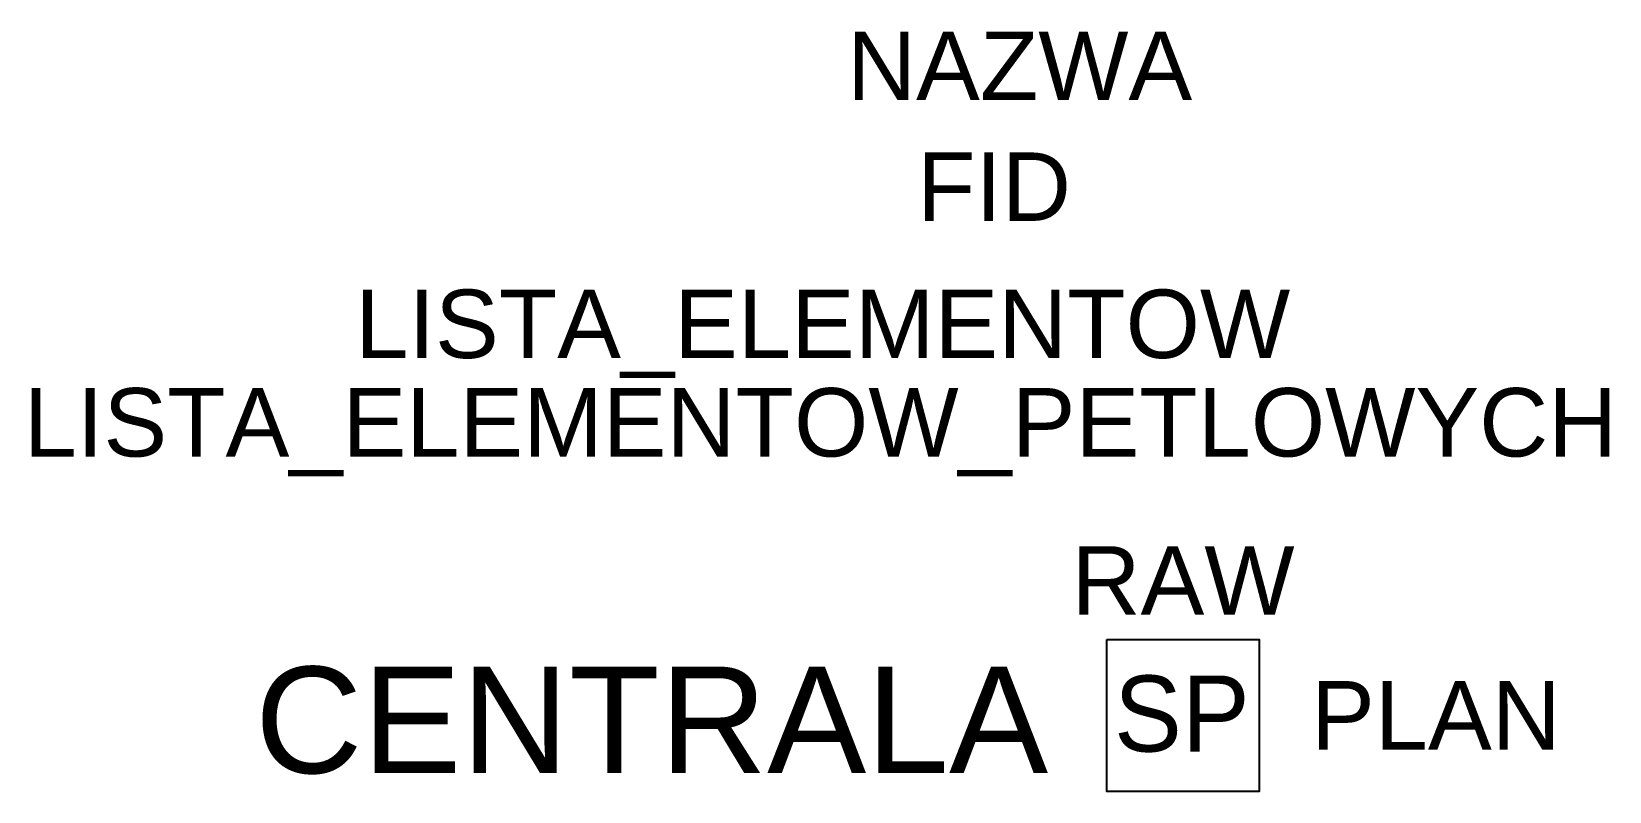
# Model space of a CAD drawing. Header units: millimetres. Extents: x -3029 to 1122, y -200 to 1798.
import ezdxf
from ezdxf.enums import TextEntityAlignment as Align

# ---------------------------------------------------------------- set-up
doc = ezdxf.new("R2010")
doc.units = ezdxf.units.MM
doc.header["$LTSCALE"] = 0.25
doc.header["$PDMODE"] = 1
doc.styles.add('opis_czujki', font='arial.ttf')
doc.styles.add('opis_czujki_2', font='arial.ttf')
doc.styles.get("Standard").update_dxf_attribs({"font": 'PM_SMPLX.shx'})

msp = doc.modelspace()

# ---------------------------------------------------------------- linework, layer by layer
at = {"color": 6}
for p in [(200, 400), (-89.4, 227)]:
    msp.add_point(p, dxfattribs=at)

# ---------------------------------------------------------------- texts
for tag, text, height, style, flags, p in [('NAZWA', 'XX', 180, 'opis_czujki_2', 9, (-429.8, 1708.3)), ('FID', 'XX', 180, 'opis_czujki_2', 9, (-497.2, 1390.5)), ('LISTA_ELEMENTOW', 'XX', 180, 'opis_czujki_2', 9, (-947.6, 1029.7)), ('LISTA_ELEMENTOW_PETLOWYCH', 'XX', 180, 'opis_czujki_2', 9, (-953.6, 770.8)), ('RAW', 'XX', 180, 'opis_czujki_2', 9, (0, 354.9)), ('CENTRALA', 'xx', 280, 'opis_czujki', 8, (-1397.9, -11.9))]:
    msp.add_attdef(tag, text=text, height=height, dxfattribs=dict(style=style, flags=flags)).set_placement(p, align=Align.MIDDLE_CENTER)
at = {"style": 'opis_czujki_2', "flags": 9}
msp.add_attdef('PLAN', (336.7, -89.8), 'xx', height=180, dxfattribs=at)

# ---------------------------------------------------------------- wipeouts: each hides what was drawn before it
at = {"color": 6}
msp.add_wipeout([(-200, 200), (200, 200), (200, -200), (-200, -200)], dxfattribs=at)

# ---------------------------------------------------------------- next in the draw order: linework, layer by layer
msp.add_lwpolyline([(-200, 200), (200, 200), (200, -200), (-200, -200)], close=True)

# ---------------------------------------------------------------- next in the draw order: texts
at = {"insert": (-3.1, 3.4), "char_height": 200, "width": 400, "attachment_point": 5}
msp.add_mtext('SP', dxfattribs=at)

doc.saveas('drawing.dxf')
